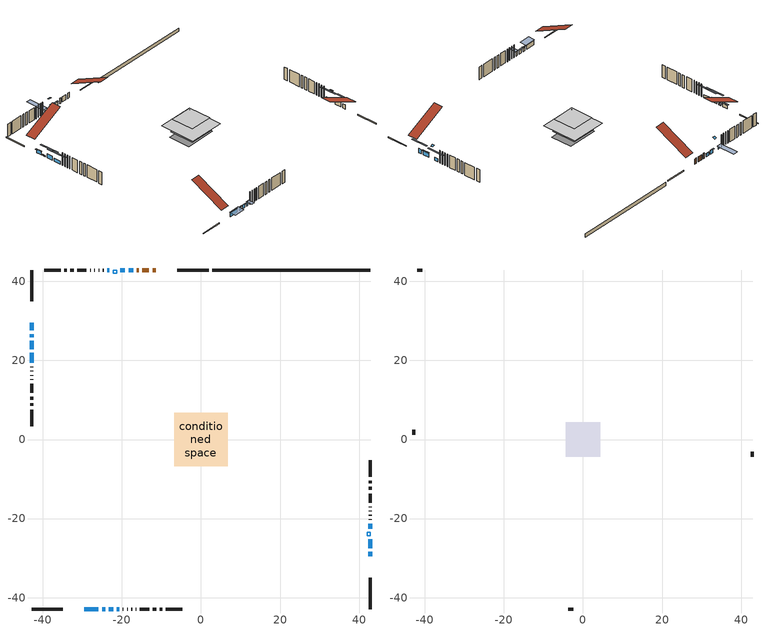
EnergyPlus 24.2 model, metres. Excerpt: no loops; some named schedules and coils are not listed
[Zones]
conditioned space
 floor outside (Floor1 construction): -4.66,-4.66 -4.66,4.66 4.66,4.66 4.66,-4.66 z0.28
 floor adiabatic (AdiabaticFloorConstruction): -6.79,-6.79 -6.79,6.79 6.79,6.79 6.79,-6.79 z2.72
 floor foundation (Slab1 construction): -5.91,-4.09 -5.91,4.09 5.91,4.09 5.91,-4.09 z-1.1
 wall outside (RimJoist1 construction): 1.93,42.88 -5.98,42.88 / -42.88,-42.88 -34.97,-42.88 / -42.88,42.88 -42.88,34.97 / 42.88,-42.88 42.88,-34.97 z0.28:0.58
 wall outside (AdiabaticWallConstruction 1): -11.4,42.88 -12.24,42.88 / -13.17,42.88 -14.83,42.88 / -15.75,42.88 -16.22,42.88 z0.28:2.31
 wall outside (AdiabaticWallConstruction): 42.88,-29.55 42.88,-28.43 / -21.26,-42.88 -20.7,-42.88 z0.28:1.91; -29.55,-42.88 -25.94,-42.88 / -42.88,24.94 -42.88,22.83 z0.28:1.88; 42.88,-27.5 42.88,-25.24 z0.28:2.06; -17.15,42.88 -18.32,42.88 z0.28:1.45; -19.24,42.88 -20.44,42.88 z0.28:1.63; -25.01,-42.88 -24.28,-42.88 / -23.35,-42.88 -22.18,-42.88 z0.28:1.62; -42.88,29.55 -42.88,27.61 z0.28:1.6; -42.88,26.69 -42.88,25.87 z0.28:0.69; 42.88,-22.52 42.88,-21.27 / -42.88,21.9 -42.88,19.38 z0.28:1.48; -23.16,42.88 -23.72,42.88 z0.28:1.2
 wall outside (Wall1 construction): -24.65,42.88 -24.81,42.88 / -19.77,-42.88 -19.61,-42.88 / -42.88,18.46 -42.88,18.29 / 42.88,-20.35 42.88,-20.19 z0.28:5.16
 wall outside (Wall2 construction): -25.74,42.88 -25.9,42.88 / -18.68,-42.88 -18.52,-42.88 / -42.88,17.37 -42.88,17.2 / 42.88,-19.26 42.88,-19.1 z0.28:5.16
 wall outside (Wall3 construction): -26.83,42.88 -26.97,42.88 / -17.59,-42.88 -17.45,-42.88 / -42.88,16.28 -42.88,16.13 / 42.88,-18.17 42.88,-18.02 z0.28:5.16
 wall outside (Wall4 construction): -27.9,42.88 -28.04,42.88 / -16.52,-42.88 -16.38,-42.88 / -42.88,15.21 -42.88,15.06 / 42.88,-17.1 42.88,-16.95 z0.28:5.16
 wall outside (Wall5 construction): -28.97,42.88 -31.3,42.88 / -15.45,-42.88 -13.12,-42.88 / -42.88,14.13 -42.88,11.8 / 42.88,-16.03 42.88,-13.69 z0.28:5.16
 wall outside (Wall6 construction): -32.23,42.88 -33.04,42.88 / -12.19,-42.88 -11.37,-42.88 / -42.88,10.87 -42.88,10.06 / 42.88,-12.76 42.88,-11.95 z0.28:5.16
 wall outside (Wall7 construction): -33.97,42.88 -34.59,42.88 / -10.45,-42.88 -9.82,-42.88 / -42.88,9.13 -42.88,8.51 / 42.88,-11.02 42.88,-10.4 z0.28:5.16
 wall outside (Wall8 construction): -35.52,42.88 -39.71,42.88 / -8.89,-42.88 -4.71,-42.88 / -42.88,7.58 -42.88,3.39 / 42.88,-9.47 42.88,-5.28 z0.28:5.16
 wall foundation (FoundationWall1 construction): 2.86,42.88,-1.1 2.86,42.88,0.28 38.88,42.88,0.28 38.88,42.88,0.2 42.88,42.88,0.2 42.88,42.88,-1.1
 window (WindowConstruction 10): 42.88,-29.55 42.88,-28.43 z0.28:1.9
 window (WindowConstruction 3): -29.55,-42.88 -25.94,-42.88 z0.28:1.88
 window (WindowConstruction 4): 42.88,-27.5 42.88,-25.24 z0.28:2.06
 window (WindowConstruction 5): -17.15,42.88 -18.32,42.88 z0.28:1.45
 window (WindowConstruction 6): -19.25,42.88 -20.44,42.88 z0.28:1.63
 window (WindowConstruction 7): -25.01,-42.88 -24.28,-42.88 z0.28:1.62
 window (WindowConstruction 8): -23.35,-42.88 -22.19,-42.88 z0.28:1.62
 window (WindowConstruction 9): -42.88,29.55 -42.88,27.61 z0.28:1.6
 window (WindowConstruction 13): -42.88,26.68 -42.88,25.87 z0.28:0.69
 window (WindowConstruction): 42.88,-22.52 42.88,-21.28 z0.28:1.47
 window (WindowConstruction 1): -42.88,24.94 -42.88,22.83 z0.28:1.88
 window (WindowConstruction 2): -42.88,21.9 -42.88,19.39 z0.28:1.47
 window (WindowConstruction 11): -23.16,42.88 -23.72,42.88 z0.28:1.19
 window (WindowConstruction 12): -21.26,-42.88 -20.7,-42.88 z0.28:1.9
 door (Door): -11.4,42.88 -12.24,42.88 z0.28:2.31
 door (Door 1): -13.17,42.88 -14.83,42.88 z0.28:2.31
 door (Door 2): -15.76,42.88 -16.22,42.88 z0.28:2.31
 ceiling adiabatic (AdiabaticFloorConstruction): 6.79,-6.79 6.79,6.79 -6.79,6.79 -6.79,-6.79 z2.72
 roof outside (AdiabaticRoofConstruction): 42.88,-23.45,5.16 42.1,-23.45,5.54 42.1,-24.31,5.54 42.88,-24.31,5.16; -22.23,42.88,5.16 -22.23,42.1,5.54 -21.37,42.1,5.54 -21.37,42.88,5.16
 skylight (SkylightConstruction): 42.88,-23.45,5.16 42.11,-23.45,5.54 42.11,-24.31,5.54 42.88,-24.31,5.16
 skylight (SkylightConstruction 1): -22.23,42.88,5.16 -22.23,42.11,5.54 -21.37,42.11,5.54 -21.37,42.88,5.16
attic - vented
 floor to conditioned space (Floor2 construction Reversed): -4.32,-4.32 -4.32,4.32 4.32,4.32 4.32,-4.32 z5.16
 floor to conditioned space (Floor3 construction Reversed): -3.73,-3.73 -3.73,3.73 3.73,3.73 3.73,-3.73 z5.16
 floor to conditioned space (Floor4 construction Reversed): -3.68,-3.68 -3.68,3.68 3.68,3.68 3.68,-3.68 z5.16
 wall outside (Wall9 construction): -40.64,42.88 -41.95,42.88 / -3.78,-42.88 -2.47,-42.88 / -42.88,2.47 -42.88,1.16 / 42.88,-4.36 42.88,-3.05 z0.28:5.16
 roof outside (Roof1 construction): -10.48,42.88,5.16 -10.48,30.11,11.54 -6.91,30.11,11.54 -6.91,42.88,5.16; -30.47,-42.88,5.16 -30.47,-30.11,11.54 -34.04,-30.11,11.54 -34.04,-42.88,5.16; -42.88,30.47,5.16 -30.11,30.47,11.54 -30.11,34.04,11.54 -42.88,34.04,5.16; 42.88,-30.47,5.16 30.11,-30.47,11.54 30.11,-34.04,11.54 42.88,-34.04,5.16
shading: 42.88,-25.79 42.88,-32.18 43.29,-32.18 43.29,-25.79 z4.54; -25.64,-42.88 -29.84,-42.88 -29.84,-45.32 -25.64,-45.32 z2.18; 42.88,-25.04 42.88,-27.7 43.29,-27.7 43.29,-25.04 z2.26; -18.52,42.88 -16.95,42.88 -16.95,43.29 -18.52,43.29 z1.65; -20.64,42.88 -19.04,42.88 -19.04,43.29 -20.64,43.29 z1.83; -24.08,-42.88 -25.21,-42.88 -25.21,-43.29 -24.08,-43.29 z1.82; -21.98,-42.88 -23.55,-42.88 -23.55,-43.29 -21.98,-43.29 z1.82; -42.88,27.41 -42.88,29.75 -43.29,29.75 -43.29,27.41 z1.8; -42.88,25.72 -42.88,26.83 -43.34,26.83 -43.34,25.72 z0.83; 42.88,-18.64 42.88,-25.16 43.29,-25.16 43.29,-18.64 z4.11; -42.88,20.19 -42.88,27.58 -43.29,27.58 -43.29,20.19 z4.52; -42.88,16.75 -42.88,24.54 -43.29,24.54 -43.29,16.75 z4.11; -24.33,42.88 -22.55,42.88 -22.55,50.2 -24.33,50.2 z1.8; -20.4,-42.88 -21.56,-42.88 -21.56,-45.32 -20.4,-45.32 z2.2
[Building]
Building 1: Terrain=Suburbs
[Site:Location]
Moncton Intl AP_NB: Latitude {deg}=46.11; Longitude {deg}=-64.68; Time Zone {hr}=-4; Elevation {m}=71; Keep Site Location Information=Yes
[Site:GroundTemperature:Shallow]
1.33672, -0.726403, -0.891626, 0.0874321, 4.0178, 7.92987, 11.3214, 13.4699, 13.6524, 11.905, 8.59993, 4.80787
[Site:WaterMainsTemperature]
Calculation Method=Schedule; Temperature Schedule=mains temperature schedule
[Material] Roughness=Rough; Thermal Absorptance=0.9
Name | Thickness {m} | Conductivity {W/m-K} | Density {kg/m3} | Specific Heat {J/kg-K} | Solar Absorptance | Visible Absorptance
asphalt or fiberglass shingles | 0.00635 | 0.162714 | 1121.4 | 1465.45 | 0.4 | 0.4
asphalt or fiberglass shingles 1 | 0.00635 | 0.162714 | 1121.4 | 1465.45 | 0.7 | 0.7
ceiling loosefill ins | 0.254 | 0.0480833 | 16.02 | 1046.75 | 0.7 | 0.7
ceiling stud and cavity | 0.1397 | 0.498967 | 65.682 | 1177.47 | 0.7 | 0.7
ceiling stud and cavity 1 | 0.1397 | 0.251065 | 65.682 | 1177.47 | 0.7 | 0.7
ceiling stud and cavity 2 | 0.1397 | 0.281335 | 65.682 | 1177.47 | 0.7 | 0.7
concrete 4.0 in. | 0.1016 | 1.803125 | 2242.8 | 837.4 | 0.7 | 0.7
concrete 8.0 in. | 0.2032 | 1.803125 | 2242.8 | 837.4 | 0.7 | 0.7
door material | 0.04445 | 0.0451087 | 512.64 | 1214.23 | 0.7 | 0.7
exterior vertical ins | 0.00234511 | 0.029427 | 32.04 | 1214.23 | 0.7 | 0.7
floor covering | 0.0127 | 0.0433444 | 54.468 | 1339.84 | 0.6 | 0.6
floor rigid ins; rim joist rigid ins; wall rigid ins | 0.051816 | 0.029427 | 32.04 | 1214.23 | 0.7 | 0.7
floor rigid ins 1; roof rigid ins; wall rigid ins 1 | 0.512978 | 0.029427 | 32.04 | 1214.23 | 0.7 | 0.7
floor stud and cavity | 0.1397 | 0.0995206 | 92.3553 | 1139.71 | 0.7 | 0.7
floor stud and cavity 1 | 0.1397 | 1.75129 | 37.0049 | 1207.88 | 0.7 | 0.7
furniture material conditioned space 1 | 0.1524 | 0.115458 | 640.8 | 1214.23 | 0.6 | 0.6
gypsum board | 0.0127 | 0.160291 | 801 | 837.4 | 0.6 | 0.6
gypsum board 1 | 0.0127 | 0.160291 | 801 | 837.4 | 0.7 | 0.7
osb sheathing 0.5 in. | 0.0127 | 0.115458 | 512.64 | 1214.23 | 0.7 | 0.7
osb sheathing 0.75 in. | 0.01905 | 0.115458 | 512.64 | 1214.23 | 0.7 | 0.7
osb sheathing 2.0 in. | 0.0508 | 0.115458 | 512.64 | 1214.23 | 0.7 | 0.7
rim joist stud and cavity | 0.0508 | 0.0294214 | 125.044 | 1163.47 | 0.6 | 0.6
roof stud and cavity | 0.18415 | 1.78687 | 37.0049 | 1207.88 | 0.6 | 0.6
wall stud and cavity | 0.1397 | 0.0742173 | 139.0536 | 1170.24 | 0.7 | 0.7
wall stud and cavity 1 | 0.1397 | 0.433563 | 139.0536 | 1170.24 | 0.7 | 0.7
wall stud and cavity 10 | 0.0889 | 0.391764 | 83.0341 | 1211.67 | 0.7 | 0.7
wall stud and cavity 2 | 0.1397 | 0.0771773 | 139.0536 | 1170.24 | 0.7 | 0.7
wall stud and cavity 3 | 0.1397 | 0.521992 | 139.0536 | 1170.24 | 0.7 | 0.7
wall stud and cavity 4 | 0.1397 | 0.212138 | 139.0536 | 1170.24 | 0.7 | 0.7
wall stud and cavity 5 | 0.1397 | 0.253483 | 139.0536 | 1170.24 | 0.7 | 0.7
wall stud and cavity 6 | 0.1397 | 0.208241 | 139.0536 | 1170.24 | 0.7 | 0.7
wall stud and cavity 7 | 0.1397 | 0.215013 | 139.0536 | 1170.24 | 0.7 | 0.7
wall stud and cavity 8 | 0.0889 | 6.1454 | 50.32683 | 1063.81 | 0.6 | 0.6
wall stud and cavity 9 | 0.0889 | 0.380278 | 52.3479 | 1209.89 | 0.7 | 0.7
wood siding | 0.0254 | 0.102417 | 544.68 | 1172.36 | 0.4 | 0.4
wood siding 1 | 0.00254 | 0.102417 | 544.68 | 1172.36 | 0.4 | 0.4
wood siding 2; wood siding 3; wood siding 4 | 0.0254 | 0.102417 | 544.68 | 1172.36 | 0.7 | 0.7
[WindowMaterial:SimpleGlazingSystem]
Name | U-Factor {W/m2-K} | Solar Heat Gain Coefficient
SkylightMaterial | 1.79203 | 0.5794
WindowMaterial | 1.98844 | 0.56
WindowMaterial 1 | 1.98049 | 0.57
WindowMaterial 10 | 1.94869 | 0.58
WindowMaterial 11 | 1.97765 | 0.56
WindowMaterial 12 | 2.28199 | 0.36
WindowMaterial 2 | 1.9873 | 0.56
WindowMaterial 3 | 1.92825 | 0.6
WindowMaterial 4 | 1.84194 | 0.66
WindowMaterial 5 | 1.99695 | 0.56
WindowMaterial 6 | 1.98105 | 0.57
WindowMaterial 7 | 2.05146 | 0.52
WindowMaterial 8 | 1.98389 | 0.56
WindowMaterial 9 | 2.00774 | 0.55
[Construction]
AdiabaticFloorConstruction: floor stud and cavity 1, floor rigid ins 1, osb sheathing 0.75 in., floor covering
AdiabaticRoofConstruction: asphalt or fiberglass shingles 1, roof rigid ins, osb sheathing 0.75 in., roof stud and cavity
AdiabaticWallConstruction: wood siding 3, wall rigid ins 1, wall stud and cavity 9, gypsum board
AdiabaticWallConstruction 1: wood siding 4, wall rigid ins 1, wall stud and cavity 9, gypsum board
Door; Door 1; Door 2: door material
Floor1 construction: floor stud and cavity, floor rigid ins, osb sheathing 0.75 in., floor covering
Floor2 construction Reversed: gypsum board, ceiling stud and cavity, ceiling loosefill ins
Floor3 construction Reversed: gypsum board, ceiling stud and cavity 1, ceiling loosefill ins
Floor4 construction Reversed: gypsum board, ceiling stud and cavity 2, ceiling loosefill ins
FoundationWall1 construction: concrete 8.0 in., gypsum board 1
furniture construction conditioned space 1: furniture material conditioned space 1
PartitionWallConstruction: gypsum board, wall stud and cavity 10, gypsum board
RimJoist1 construction: wood siding 2, rim joist rigid ins, osb sheathing 2.0 in., rim joist stud and cavity
Roof1 construction: asphalt or fiberglass shingles
SkylightConstruction; SkylightConstruction 1: SkylightMaterial
Slab1 construction: concrete 4.0 in.
Wall1 construction: wood siding, osb sheathing 0.5 in., wall stud and cavity, gypsum board
Wall2 construction: wood siding, wall rigid ins, osb sheathing 0.5 in., wall stud and cavity 1, gypsum board
Wall3 construction: wood siding, osb sheathing 0.5 in., wall stud and cavity 2, gypsum board
Wall4 construction: wood siding, wall rigid ins, osb sheathing 0.5 in., wall stud and cavity 3, gypsum board
Wall5 construction: wood siding, wall rigid ins, osb sheathing 0.5 in., wall stud and cavity 4, gypsum board
Wall6 construction: wood siding, wall rigid ins, osb sheathing 0.5 in., wall stud and cavity 5, gypsum board
Wall7 construction: wood siding, wall rigid ins, osb sheathing 0.5 in., wall stud and cavity 6, gypsum board
Wall8 construction: wood siding, wall rigid ins, osb sheathing 0.5 in., wall stud and cavity 7, gypsum board
Wall9 construction: wood siding 1, wall stud and cavity 8
WindowConstruction: WindowMaterial
WindowConstruction 1: WindowMaterial 1
WindowConstruction 10; WindowConstruction 12: WindowMaterial 10
WindowConstruction 11: WindowMaterial 11
WindowConstruction 13: WindowMaterial 12
WindowConstruction 2: WindowMaterial 2
WindowConstruction 3: WindowMaterial 3
WindowConstruction 4: WindowMaterial 4
WindowConstruction 5: WindowMaterial 5
WindowConstruction 6: WindowMaterial 6
WindowConstruction 7: WindowMaterial 7
WindowConstruction 8: WindowMaterial 8
WindowConstruction 9: WindowMaterial 9
[Zone] Multiplier=1; Part of Total Floor Area=Yes
Name | Volume {m3}
attic - vented | 189.014
conditioned space | 631.6
[Space]
Name | Zone | Volume {m3}
attic - vented 1 | attic - vented | 189.014
conditioned space 1 | conditioned space | 631.6
[ZoneInfiltration:EffectiveLeakageArea]
infil attic - vented 1: Zone or Space=attic - vented 1; Schedule=Always On Discrete; Effective Air Leakage Area {cm2}=6510.83; Stack Coefficient=0.000783171; Wind Coefficient=1.89081e-05
[ZoneMixing]
whole house fan mix: Zone or Space=attic - vented; Schedule=Always On Continuous; Design Flow Rate Calculation Method=Flow/Zone; Design Flow Rate {m3/s}=0; Source Zone or Space=conditioned space
[SurfaceProperty:ExposedFoundationPerimeter]
Slab1: Exposed Perimeter Calculation Method=TotalExposedPerimeter; Total Exposed Perimeter {m}=40.021
[InternalMass] Zone or ZoneList=conditioned space; Space or SpaceList=conditioned space 1
Name | Construction | Surface Area {m2}
furniture mass conditioned space 1 | furniture construction conditioned space 1 | 147.34
partition wall mass | PartitionWallConstruction | 368.35
[Lights]
interior lighting: Zone or ZoneList or Space or SpaceList=conditioned space 1; Schedule=interior lighting schedule; Design Level Calculation Method=LightingLevel; Lighting Level {W}=343.2; Return Air Fraction=0; Fraction Radiant=0.6; Fraction Visible=0.2; Fraction Replaceable=1
[People]
occupants: Zone or ZoneList or Space or SpaceList=conditioned space 1; Number of People Schedule=occupants schedule; Number of People Calculation Method=People; Number of People=3; Fraction Radiant=0.314171; Sensible Heat Fraction=0.56303; Activity Level Schedule=occupants activity schedule; Carbon Dioxide Generation Rate {m3/s-W}=0; Enable ASHRAE 55 Comfort Warnings=No; Mean Radiant Temperature Calculation Type=EnclosureAveraged
[ElectricEquipment] Zone or ZoneList or Space or SpaceList=conditioned space 1; Design Level Calculation Method=EquipmentLevel
Name | Schedule | Design Level {W} | Fraction Latent | Fraction Radiant | Fraction Lost
clothes dryer | clothes dryer schedule | 140.772 | 0.015 | 0.081 | 0.85
clothes washer | clothes washer schedule | 32.1985 | 0.03 | 0.162 | 0.7
cooking range | cooking range schedule | 215.147 | 0.08 | 0.432 | 0.2
dishwasher | dishwasher schedule | 66.8632 | 0.3 | 0.18 | 0.4
fridge | fridge schedule | 72.9452 | 0 | 0.6 | 0
mech vent house fan | mech vent house fan schedule | 41.2267 | 0 | 0 | 0.5
mech vent house fan cfis | mech vent house fan cfis schedule | 0 | 0 | 0 | 0
misc plug loads | misc plug loads schedule | 494.7 | 0.045 | 0.513 | 0.1
whole house fan | Always On Discrete | 0 | 0 | 0 | 1
[OtherEquipment] Zone or ZoneList or Space or SpaceList=conditioned space 1; Design Level Calculation Method=EquipmentLevel
Name | Fuel Type | Schedule | Design Level {W} | Fraction Latent | Fraction Radiant | Fraction Lost
clothes dryer 1 | Electricity | clothes dryer schedule | 0 | 0.015 | 0.081 | 0.85
cooking range 1 | Electricity | cooking range schedule | 0 | 0.08 | 0.432 | 0.2
general water use latent | None | general water use schedule | 62.594 | 1 | 0 | 0
general water use sensible | None | general water use schedule | -61.6891 | 0 | 0.6 | 0
mech vent house fan latent load | None | Always On Discrete | 0 | 1 | 0 | 0
mech vent house fan sensible load | None | Always On Discrete | 0 | 0 | 0 | 0
water heater energy adjustment1 | Electricity | Always On Discrete | 0.01 | 0 | 0 | 1
[ZoneInfiltration:DesignFlowRate] Zone or ZoneList or Space or SpaceList=conditioned space 1; Schedule=Always On Discrete; Design Flow Rate Calculation Method=Flow/Zone; Design Flow Rate {m3/s}=0
infil flow; natural vent flow; whole house fan flow
[ZoneControl:Thermostat]
conditioned space Thermostat: Zone or ZoneList=conditioned space; Control Type Schedule=conditioned space Thermostat Schedule; Control 1=conditioned space temperature setpoint; Temperature Difference Between Cutout And Setpoint {deltaC}=0
[ThermostatSetpoint:DualSetpoint]
conditioned space temperature setpoint: Heating Setpoint Temperature Schedule=heating setpoint; Cooling Setpoint Temperature Schedule=cooling setpoint
[AirLoopHVAC:UnitarySystem] Control Type=Load; Controlling Zone or Thermostat Location=conditioned space; Dehumidification Control Type=None; Availability Schedule=Always On Discrete; Fan Placement=BlowThrough; DX Heating Coil Sizing Ratio=1; Use DOAS DX Cooling Coil=No; Minimum Supply Air Temperature {C}=2; Latent Load Control=SensibleOnlyLoadControl; Cooling Supply Air Flow Rate Method=None; Heating Supply Air Flow Rate Method=SupplyAirFlowRate; Heating Supply Air Flow Rate {m3/s}=0.00141584; No Load Supply Air Flow Rate Method=SupplyAirFlowRate; No Load Supply Air Flow Rate {m3/s}=0; No Load Supply Air Flow Rate Control Set To Low Speed=Yes; Maximum Supply Air Temperature {C}=48.8889; Maximum Outdoor Dry-Bulb Temperature for Supplemental Heater Operation {C}=21; Ancillary On-Cycle Electric Power {W}=0; Ancillary Off-Cycle Electric Power {W}=0
Name | Supply Fan | Supply Air Fan Operating Mode Schedule | Heating Coil
unit heater unitary system | unit heater supply fan | unit heater auto fan schedule | unit heater htg coil
unit heater unitary system 1 | unit heater supply fan 1 | unit heater auto fan schedule 1 | unit heater htg coil 1
[Zone equipment]
conditioned space: electric baseboard, unit heater unitary system, unit heater unitary system 1
[Foundation:Kiva]
Foundation Kiva 1: Initial Indoor Air Temperature {C}=18; Wall Height Above Grade {m}=0.28002; Wall Depth Below Slab {m}=0.2032; Custom Block Material Name 1=exterior vertical ins; Custom Block Depth 1 {m}=1.38001; Custom Block X Position 1 {m}=0.2159; Custom Block Z Position 1 {m}=0
[Foundation:Kiva:Settings]
Soil Conductivity {W/m-K}=0.849921; Soil Density {kg/m3}=1842.3; Soil Specific Heat {J/kg-K}=418.7; Ground Solar Absorptivity=0.9; Ground Thermal Absorptivity=0.9; Ground Surface Roughness {m}=0.03; Far-Field Width {m}=40; Deep-Ground Boundary Condition=ZeroFlux; Deep-Ground Depth {m}=40; Minimum Cell Dimension {m}=0.2; Maximum Cell Growth Coefficient=3; Simulation Timestep=Timestep
[Exterior:Lights]
exterior lighting: Schedule=exterior lighting schedule; Design Level {W}=75.6
[EnergyManagementSystem:Sensor] Output:Variable or Output:Meter Index Key=conditioned space
Name | Output:Variable or Output:Meter
conditioned_space_clg_unmet_s | Zone Cooling Setpoint Not Met Time
conditioned_space_htg_unmet_s | Zone Heating Setpoint Not Met Time
fridge_tin_s; tin_s; tin_s_1 | Zone Mean Air Temperature
tout_s | Zone Outdoor Air Drybulb Temperature
win_s | Zone Air Humidity Ratio
[Schedule:Constant]
Name | Hourly Value
Always On Continuous; mech vent house fan schedule; mech vent house fan cfis schedule; Always On Discrete | 1
occupants activity schedule | 117.228
fridge schedule; unit heater auto fan schedule; unit heater auto fan schedule 1 | 0
[Schedule:Week:Daily]
interior lighting schedule Week Rule - Jan1-Jan27: interior lighting schedule day, interior lighting schedule day, interior lighting schedule day, interior lighting schedule day, interior lighting schedule day, interior lighting schedule day, interior lighting schedule day, interior lighting schedule default day, interior lighting schedule default day, interior lighting schedule default day, interior lighting schedule default day, interior lighting schedule default day
interior lighting schedule Week Rule - Jan28-Feb3: interior lighting schedule day, interior lighting schedule day, interior lighting schedule day, interior lighting schedule day, interior lighting schedule day 1, interior lighting schedule day 1, interior lighting schedule day 1, interior lighting schedule default day, interior lighting schedule default day, interior lighting schedule default day, interior lighting schedule default day, interior lighting schedule default day
interior lighting schedule Week Rule - Feb4-Feb24: interior lighting schedule day 1, interior lighting schedule day 1, interior lighting schedule day 1, interior lighting schedule day 1, interior lighting schedule day 1, interior lighting schedule day 1, interior lighting schedule day 1, interior lighting schedule default day, interior lighting schedule default day, interior lighting schedule default day, interior lighting schedule default day, interior lighting schedule default day
interior lighting schedule Week Rule - Feb25-Mar3: interior lighting schedule day 1, interior lighting schedule day 1, interior lighting schedule day 1, interior lighting schedule day 1, interior lighting schedule day 2, interior lighting schedule day 2, interior lighting schedule day 2, interior lighting schedule default day, interior lighting schedule default day, interior lighting schedule default day, interior lighting schedule default day, interior lighting schedule default day
interior lighting schedule Week Rule - Mar4-Mar31: interior lighting schedule day 2, interior lighting schedule day 2, interior lighting schedule day 2, interior lighting schedule day 2, interior lighting schedule day 2, interior lighting schedule day 2, interior lighting schedule day 2, interior lighting schedule default day, interior lighting schedule default day, interior lighting schedule default day, interior lighting schedule default day, interior lighting schedule default day
interior lighting schedule Week Rule - Apr1-Apr28: interior lighting schedule day 3, interior lighting schedule day 3, interior lighting schedule day 3, interior lighting schedule day 3, interior lighting schedule day 3, interior lighting schedule day 3, interior lighting schedule day 3, interior lighting schedule default day, interior lighting schedule default day, interior lighting schedule default day, interior lighting schedule default day, interior lighting schedule default day
interior lighting schedule Week Rule - Apr29-May5: interior lighting schedule day 3, interior lighting schedule day 3, interior lighting schedule day 4, interior lighting schedule day 4, interior lighting schedule day 4, interior lighting schedule day 4, interior lighting schedule day 4, interior lighting schedule default day, interior lighting schedule default day, interior lighting schedule default day, interior lighting schedule default day, interior lighting schedule default day
interior lighting schedule Week Rule - May6-May26: interior lighting schedule day 4, interior lighting schedule day 4, interior lighting schedule day 4, interior lighting schedule day 4, interior lighting schedule day 4, interior lighting schedule day 4, interior lighting schedule day 4, interior lighting schedule default day, interior lighting schedule default day, interior lighting schedule default day, interior lighting schedule default day, interior lighting schedule default day
interior lighting schedule Week Rule - May27-Jun2: interior lighting schedule day 4, interior lighting schedule day 4, interior lighting schedule day 4, interior lighting schedule day 4, interior lighting schedule day 4, interior lighting schedule day 5, interior lighting schedule day 5, interior lighting schedule default day, interior lighting schedule default day, interior lighting schedule default day, interior lighting schedule default day, interior lighting schedule default day
interior lighting schedule Week Rule - Jun3-Jun30: interior lighting schedule day 5, interior lighting schedule day 5, interior lighting schedule day 5, interior lighting schedule day 5, interior lighting schedule day 5, interior lighting schedule day 5, interior lighting schedule day 5, interior lighting schedule default day, interior lighting schedule default day, interior lighting schedule default day, interior lighting schedule default day, interior lighting schedule default day
interior lighting schedule Week Rule - Jul1-Jul28: interior lighting schedule day 6, interior lighting schedule day 6, interior lighting schedule day 6, interior lighting schedule day 6, interior lighting schedule day 6, interior lighting schedule day 6, interior lighting schedule day 6, interior lighting schedule default day, interior lighting schedule default day, interior lighting schedule default day, interior lighting schedule default day, interior lighting schedule default day
interior lighting schedule Week Rule - Jul29-Aug4: interior lighting schedule day 6, interior lighting schedule day 6, interior lighting schedule day 6, interior lighting schedule day 7, interior lighting schedule day 7, interior lighting schedule day 7, interior lighting schedule day 7, interior lighting schedule default day, interior lighting schedule default day, interior lighting schedule default day, interior lighting schedule default day, interior lighting schedule default day
interior lighting schedule Week Rule - Aug5-Aug25: interior lighting schedule day 7, interior lighting schedule day 7, interior lighting schedule day 7, interior lighting schedule day 7, interior lighting schedule day 7, interior lighting schedule day 7, interior lighting schedule day 7, interior lighting schedule default day, interior lighting schedule default day, interior lighting schedule default day, interior lighting schedule default day, interior lighting schedule default day
interior lighting schedule Week Rule - Aug26-Sep1: interior lighting schedule day 7, interior lighting schedule day 7, interior lighting schedule day 7, interior lighting schedule day 7, interior lighting schedule day 7, interior lighting schedule day 7, interior lighting schedule day 8, interior lighting schedule default day, interior lighting schedule default day, interior lighting schedule default day, interior lighting schedule default day, interior lighting schedule default day
interior lighting schedule Week Rule - Sep2-Sep29: interior lighting schedule day 8, interior lighting schedule day 8, interior lighting schedule day 8, interior lighting schedule day 8, interior lighting schedule day 8, interior lighting schedule day 8, interior lighting schedule day 8, interior lighting schedule default day, interior lighting schedule default day, interior lighting schedule default day, interior lighting schedule default day, interior lighting schedule default day
interior lighting schedule Week Rule - Sep30-Oct6: interior lighting schedule day 8, interior lighting schedule day 9, interior lighting schedule day 9, interior lighting schedule day 9, interior lighting schedule day 9, interior lighting schedule day 9, interior lighting schedule day 9, interior lighting schedule default day, interior lighting schedule default day, interior lighting schedule default day, interior lighting schedule default day, interior lighting schedule default day
interior lighting schedule Week Rule - Oct7-Oct27: interior lighting schedule day 9, interior lighting schedule day 9, interior lighting schedule day 9, interior lighting schedule day 9, interior lighting schedule day 9, interior lighting schedule day 9, interior lighting schedule day 9, interior lighting schedule default day, interior lighting schedule default day, interior lighting schedule default day, interior lighting schedule default day, interior lighting schedule default day
interior lighting schedule Week Rule - Oct28-Nov3: interior lighting schedule day 9, interior lighting schedule day 9, interior lighting schedule day 9, interior lighting schedule day 9, interior lighting schedule day 10, interior lighting schedule day 10, interior lighting schedule day 10, interior lighting schedule default day, interior lighting schedule default day, interior lighting schedule default day, interior lighting schedule default day, interior lighting schedule default day
interior lighting schedule Week Rule - Nov4-Nov24: interior lighting schedule day 10, interior lighting schedule day 10, interior lighting schedule day 10, interior lighting schedule day 10, interior lighting schedule day 10, interior lighting schedule day 10, interior lighting schedule day 10, interior lighting schedule default day, interior lighting schedule default day, interior lighting schedule default day, interior lighting schedule default day, interior lighting schedule default day
interior lighting schedule Week Rule - Nov25-Dec1: interior lighting schedule day 10, interior lighting schedule day 10, interior lighting schedule day 10, interior lighting schedule day 10, interior lighting schedule day 10, interior lighting schedule day 10, interior lighting schedule day 11, interior lighting schedule default day, interior lighting schedule default day, interior lighting schedule default day, interior lighting schedule default day, interior lighting schedule default day
interior lighting schedule Week Rule - Dec2-Dec31: interior lighting schedule day 11, interior lighting schedule day 11, interior lighting schedule day 11, interior lighting schedule day 11, interior lighting schedule day 11, interior lighting schedule day 11, interior lighting schedule day 11, interior lighting schedule default day, interior lighting schedule default day, interior lighting schedule default day, interior lighting schedule default day, interior lighting schedule default day
occupants schedule Week Rule - Jan1-Dec31: occupants schedule day, occupants schedule day, occupants schedule day, occupants schedule day, occupants schedule day, occupants schedule day, occupants schedule day, occupants schedule default day, occupants schedule default day, occupants schedule default day, occupants schedule default day, occupants schedule default day
clothes dryer schedule Week Rule - Jan1-Dec31: clothes dryer schedule day, clothes dryer schedule day, clothes dryer schedule day, clothes dryer schedule day, clothes dryer schedule day, clothes dryer schedule day, clothes dryer schedule day, clothes dryer schedule default day, clothes dryer schedule default day, clothes dryer schedule default day, clothes dryer schedule default day, clothes dryer schedule default day
clothes washer schedule Week Rule - Jan1-Dec31: clothes washer schedule day, clothes washer schedule day, clothes washer schedule day, clothes washer schedule day, clothes washer schedule day, clothes washer schedule day, clothes washer schedule day, clothes washer schedule default day, clothes washer schedule default day, clothes washer schedule default day, clothes washer schedule default day, clothes washer schedule default day
cooking range schedule Week Rule - Jan1-Dec31: cooking range schedule day, cooking range schedule day, cooking range schedule day, cooking range schedule day, cooking range schedule day, cooking range schedule day, cooking range schedule day, cooking range schedule default day, cooking range schedule default day, cooking range schedule default day, cooking range schedule default day, cooking range schedule default day
dishwasher schedule Week Rule - Jan1-Dec31: dishwasher schedule day, dishwasher schedule day, dishwasher schedule day, dishwasher schedule day, dishwasher schedule day, dishwasher schedule day, dishwasher schedule day, dishwasher schedule default day, dishwasher schedule default day, dishwasher schedule default day, dishwasher schedule default day, dishwasher schedule default day
misc plug loads schedule Week Rule - Jan1-Dec31: misc plug loads schedule day, misc plug loads schedule day, misc plug loads schedule day, misc plug loads schedule day, misc plug loads schedule day, misc plug loads schedule day, misc plug loads schedule day, misc plug loads schedule default day, misc plug loads schedule default day, misc plug loads schedule default day, misc plug loads schedule default day, misc plug loads schedule default day
general water use schedule Week Rule - Jan1-Dec31: general water use schedule day, general water use schedule day, general water use schedule day, general water use schedule day, general water use schedule day, general water use schedule day, general water use schedule day, general water use schedule default day, general water use schedule default day, general water use schedule default day, general water use schedule default day, general water use schedule default day
exterior lighting schedule Week Rule - Jan1-Jan27: exterior lighting schedule day, exterior lighting schedule day, exterior lighting schedule day, exterior lighting schedule day, exterior lighting schedule day, exterior lighting schedule day, exterior lighting schedule day, exterior lighting schedule default day, exterior lighting schedule default day, exterior lighting schedule default day, exterior lighting schedule default day, exterior lighting schedule default day
[Schedule:Year]
interior lighting schedule: interior lighting schedule Week Rule - Jan1-Jan27, 1, 1, 1, 27, interior lighting schedule Week Rule - Jan28-Feb3, 1, 28, 2, 3, interior lighting schedule Week Rule - Feb4-Feb24, 2, 4, 2, 24, interior lighting schedule Week Rule - Feb25-Mar3, 2, 25, 3, 3, interior lighting schedule Week Rule - Mar4-Mar31, 3, 4, 3, 31, interior lighting schedule Week Rule - Apr1-Apr28, 4, 1, 4, 28, interior lighting schedule Week Rule - Apr29-May5, 4, 29, 5, 5, interior lighting schedule Week Rule - May6-May26, 5, 6, 5, 26, interior lighting schedule Week Rule - May27-Jun2, 5, 27, 6, 2, interior lighting schedule Week Rule - Jun3-Jun30, 6, 3, 6, 30, interior lighting schedule Week Rule - Jul1-Jul28, 7, 1, 7, 28, interior lighting schedule Week Rule - Jul29-Aug4, 7, 29, 8, 4, interior lighting schedule Week Rule - Aug5-Aug25, 8, 5, 8, 25, interior lighting schedule Week Rule - Aug26-Sep1, 8, 26, 9, 1, interior lighting schedule Week Rule - Sep2-Sep29, 9, 2, 9, 29, interior lighting schedule Week Rule - Sep30-Oct6, 9, 30, 10, 6, interior lighting schedule Week Rule - Oct7-Oct27, 10, 7, 10, 27, interior lighting schedule Week Rule - Oct28-Nov3, 10, 28, 11, 3, interior lighting schedule Week Rule - Nov4-Nov24, 11, 4, 11, 24, interior lighting schedule Week Rule - Nov25-Dec1, 11, 25, 12, 1, interior lighting schedule Week Rule - Dec2-Dec31, 12, 2, 12, 31
occupants schedule: occupants schedule Week Rule - Jan1-Dec31, 1, 1, 12, 31
clothes dryer schedule: clothes dryer schedule Week Rule - Jan1-Dec31, 1, 1, 12, 31
clothes washer schedule: clothes washer schedule Week Rule - Jan1-Dec31, 1, 1, 12, 31
cooking range schedule: cooking range schedule Week Rule - Jan1-Dec31, 1, 1, 12, 31
dishwasher schedule: dishwasher schedule Week Rule - Jan1-Dec31, 1, 1, 12, 31
misc plug loads schedule: misc plug loads schedule Week Rule - Jan1-Dec31, 1, 1, 12, 31
general water use schedule: general water use schedule Week Rule - Jan1-Dec31, 1, 1, 12, 31
exterior lighting schedule: exterior lighting schedule Week Rule - Jan1-Jan27, 1, 1, 1, 27, exterior lighting schedule Week Rule - Jan28-Feb3, 1, 28, 2, 3, exterior lighting schedule Week Rule - Feb4-Feb24, 2, 4, 2, 24, exterior lighting schedule Week Rule - Feb25-Mar3, 2, 25, 3, 3, exterior lighting schedule Week Rule - Mar4-Mar31, 3, 4, 3, 31, exterior lighting schedule Week Rule - Apr1-Apr28, 4, 1, 4, 28, exterior lighting schedule Week Rule - Apr29-May5, 4, 29, 5, 5, exterior lighting schedule Week Rule - May6-May26, 5, 6, 5, 26, exterior lighting schedule Week Rule - May27-Jun2, 5, 27, 6, 2, exterior lighting schedule Week Rule - Jun3-Jun30, 6, 3, 6, 30, exterior lighting schedule Week Rule - Jul1-Jul28, 7, 1, 7, 28, exterior lighting schedule Week Rule - Jul29-Aug4, 7, 29, 8, 4, exterior lighting schedule Week Rule - Aug5-Aug25, 8, 5, 8, 25, exterior lighting schedule Week Rule - Aug26-Sep1, 8, 26, 9, 1, exterior lighting schedule Week Rule - Sep2-Sep29, 9, 2, 9, 29, exterior lighting schedule Week Rule - Sep30-Oct6, 9, 30, 10, 6, exterior lighting schedule Week Rule - Oct7-Oct27, 10, 7, 10, 27, exterior lighting schedule Week Rule - Oct28-Nov3, 10, 28, 11, 3, exterior lighting schedule Week Rule - Nov4-Nov24, 11, 4, 11, 24, exterior lighting schedule Week Rule - Nov25-Dec1, 11, 25, 12, 1, exterior lighting schedule Week Rule - Dec2-Dec31, 12, 2, 12, 31
[Schedule:Compact]
conditioned space Thermostat Schedule: Through: 12/31, For: AllDays, Until: 24:00, 4
mains temperature schedule: Through: 01/01, For: AllDays, Until: 24:00, 6.09, Through: 01/02, For: AllDays, Until: 24:00, 6.02167, Through: 01/03, For: AllDays, Until: 24:00, 5.95444, Through: 01/04, For: AllDays, Until: 24:00, 5.88833, Through: 01/05, For: AllDays, Until: 24:00, 5.82333, Through: 01/06, For: AllDays, Until: 24:00, 5.75944, Through: 01/07, For: AllDays, Until: 24:00, 5.69667, Through: 01/08, For: AllDays, Until: 24:00, 5.635, Through: 01/09, For: AllDays, Until: 24:00, 5.57444, Through: 01/10, For: AllDays, Until: 24:00, 5.515, Through: 01/11, For: AllDays, Until: 24:00, 5.45722, Through: 01/12, For: AllDays, Until: 24:00, 5.4, Through: 01/13, For: AllDays, Until: 24:00, 5.34444, Through: 01/14, For: AllDays, Until: 24:00, 5.29, Through: 01/15, For: AllDays, Until: 24:00, 5.23667, Through: 01/16, For: AllDays, Until: 24:00, 5.18444, Through: 01/17, For: AllDays, Until: 24:00, 5.13389, Through: 01/18, For: AllDays, Until: 24:00, 5.085, Through: 01/19, For: AllDays, Until: 24:00, 5.03667, Through: 01/20, For: AllDays, Until: 24:00, 4.99, Through: 01/21, For: AllDays, Until: 24:00, 4.94444, Through: 01/22, For: AllDays, Until: 24:00, 4.90056, Through: 01/23, For: AllDays, Until: 24:00, 4.85833, Through: 01/24, For: AllDays, Until: 24:00, 4.81722, Through: 01/25, For: AllDays, Until: 24:00, 4.77722, Through: 01/26, For: AllDays, Until: 24:00, 4.73889, Through: 01/27, For: AllDays, Until: 24:00, 4.70167, Through: 01/28, For: AllDays, Until: 24:00, 4.66611, Through: 01/29, For: AllDays, Until: 24:00, 4.63222, Through: 01/30, For: AllDays, Until: 24:00, 4.59944, Through: 01/31, For: AllDays, Until: 24:00, 4.56833, Through: 02/01, For: AllDays, Until: 24:00, 4.53889, Through: 02/02, For: AllDays, Until: 24:00, 4.51056, Through: 02/03, For: AllDays, Until: 24:00, 4.48389, Through: 02/04, For: AllDays, Until: 24:00, 4.45889, Through: 02/05, For: AllDays, Until: 24:00, 4.435, Through: 02/06, For: AllDays, Until: 24:00, 4.41278, Through: 02/07, For: AllDays, Until: 24:00, 4.39222, Through: 02/08, For: AllDays, Until: 24:00, 4.37333, Through: 02/09, For: AllDays, Until: 24:00, 4.35556, Through: 02/10, For: AllDays, Until: 24:00, 4.33944, Through: 02/11, For: AllDays, Until: 24:00, 4.325, Through: 02/12, For: AllDays, Until: 24:00, 4.31222, Through: 02/13, For: AllDays, Until: 24:00, 4.30056, Through: 02/14, For: AllDays, Until: 24:00, 4.29056, Through: 02/15, For: AllDays, Until: 24:00, 4.28222, Through: 02/16, For: AllDays, Until: 24:00, 4.27556, Through: 02/17, For: AllDays, Until: 24:00, 4.27056, Through: 02/18, For: AllDays, Until: 24:00, 4.26667, Through: 02/19, For: AllDays, Until: 24:00, 4.265, Through: 02/20, For: AllDays, Until: 24:00, 4.26444, Through: 02/21, For: AllDays, Until: 24:00, 4.26556, Through: 02/22, For: AllDays, Until: 24:00, 4.26833, Through: 02/23, For: AllDays, Until: 24:00, 4.27222, Through: 02/24, For: AllDays, Until: 24:00, 4.27833, Through: 02/25, For: AllDays, Until: 24:00, 4.28556, Through: 02/26, For: AllDays, Until: 24:00, 4.29444, Through: 02/27, For: AllDays, Until: 24:00, 4.305, Through: 02/28, For: AllDays, Until: 24:00, 4.31667, Through: 03/01, For: AllDays, Until: 24:00, 4.33056, Through: 03/02, For: AllDays, Until: 24:00, 4.34556, Through: 03/03, For: AllDays, Until: 24:00, 4.36222, Through: 03/04, For: AllDays, Until: 24:00, 4.38, Through: 03/05, For: AllDays, Until: 24:00, 4.4, Through: 03/06, For: AllDays, Until: 24:00, 4.42111, Through: 03/07, For: AllDays, Until: 24:00, 4.44389, Through: 03/08, For: AllDays, Until: 24:00, 4.46833, Through: 03/09, For: AllDays, Until: 24:00, 4.49389, Through: 03/10, For: AllDays, Until: 24:00, 4.52111, Through: 03/11, For: AllDays, Until: 24:00, 4.55, Through: 03/12, For: AllDays, Until: 24:00, 4.58, Through: 03/13, For: AllDays, Until: 24:00, 4.61167, Through: 03/14, For: AllDays, Until: 24:00, 4.645, Through: 03/15, For: AllDays, Until: 24:00, 4.67944, Through: 03/16, For: AllDays, Until: 24:00, 4.71556, Through: 03/17, For: AllDays, Until: 24:00, 4.75333, Through: 03/18, For: AllDays, Until: 24:00, 4.79222, Through: 03/19, For: AllDays, Until: 24:00, 4.83222, Through: 03/20, For: AllDays, Until: 24:00, 4.87444, Through: 03/21, For: AllDays, Until: 24:00, 4.91722, Through: 03/22, For: AllDays, Until: 24:00, 4.96167, Through: 03/23, For: AllDays, Until: 24:00, 5.00778, Through: 03/24, For: AllDays, Until: 24:00, 5.055, Through: 03/25, For: AllDays, Until: 24:00, 5.10333, Through: 03/26, For: AllDays, Until: 24:00, 5.15333, Through: 03/27, For: AllDays, Until: 24:00, 5.20444, Through: 03/28, For: AllDays, Until: 24:00, 5.25667, Through: 03/29, For: AllDays, Until: 24:00, 5.31056, Through: 03/30, For: AllDays, Until: 24:00, 5.36556, Through: 03/31, For: AllDays, Until: 24:00, 5.42167, Through: 04/01, For: AllDays, Until: 24:00, 5.47889, Through: 04/02, For: AllDays, Until: 24:00, 5.53778, Through: 04/03, For: AllDays, Until: 24:00, 5.59722, Through: 04/04, For: AllDays, Until: 24:00, 5.65833, Through: 04/05, For: AllDays, Until: 24:00, 5.72056, Through: 04/06, For: AllDays, Until: 24:00, 5.78389, Through: 04/07, For: AllDays, Until: 24:00, 5.84833, Through: 04/08, For: AllDays, Until: 24:00, 5.91333, Through: 04/09, For: AllDays, Until: 24:00, 5.98, Through: 04/10, For: AllDays, Until: 24:00, 6.04778, Through: 04/11, For: AllDays, Until: 24:00, 6.11667, Through: 04/12, For: AllDays, Until: 24:00, 6.18611, Through: 04/13, For: AllDays, Until: 24:00, 6.25667, Through: 04/14, For: AllDays, Until: 24:00, 6.32833, Through: 04/15, For: AllDays, Until: 24:00, 6.40111, Through: 04/16, For: AllDays, Until: 24:00, 6.47444, Through: 04/17, For: AllDays, Until: 24:00, 6.54889, Through: 04/18, For: AllDays, Until: 24:00, 6.62444, Through: 04/19, For: AllDays, Until: 24:00, 6.70056, Through: 04/20, For: AllDays, Until: 24:00, 6.77722, Through: 04/21, For: AllDays, Until: 24:00, 6.85556, Through: 04/22, For: AllDays, Until: 24:00, 6.93389, Through: 04/23, For: AllDays, Until: 24:00, 7.01333, Through: 04/24, For: AllDays, Until: 24:00, 7.09333, Through: 04/25, For: AllDays, Until: 24:00, 7.17444, Through: 04/26, For: AllDays, Until: 24:00, 7.25611, Through: 04/27, For: AllDays, Until: 24:00, 7.33833, Through: 04/28, For: AllDays, Until: 24:00, 7.42111, Through: 04/29, For: AllDays, Until: 24:00, 7.505, Through: 04/30, For: AllDays, Until: 24:00, 7.58889, Through: 05/01, For: AllDays, Until: 24:00, 7.67389, Through: 05/02, For: AllDays, Until: 24:00, 7.75889, Through: 05/03, For: AllDays, Until: 24:00, 7.845, Through: 05/04, For: AllDays, Until: 24:00, 7.93111, Through: 05/05, For: AllDays, Until: 24:00, 8.01833, Through: 05/06, For: AllDays, Until: 24:00, 8.10556, Through: 05/07, For: AllDays, Until: 24:00, 8.19333, Through: 05/08, For: AllDays, Until: 24:00, 8.28111, Through: 05/09, For: AllDays, Until: 24:00, 8.36944, Through: 05/10, For: AllDays, Until: 24:00, 8.45833, Through: 05/11, For: AllDays, Until: 24:00, 8.54778, Through: 05/12, For: AllDays, Until: 24:00, 8.63722, Through: 05/13, For: AllDays, Until: 24:00, 8.72667, Through: 05/14, For: AllDays, Until: 24:00, 8.81667, Through: 05/15, For: AllDays, Until: 24:00, 8.90722, Through: 05/16, For: AllDays, Until: 24:00, 8.99722, Through: 05/17, For: AllDays, Until: 24:00, 9.08778, Through: 05/18, For: AllDays, Until: 24:00, 9.17889, Through: 05/19, For: AllDays, Until: 24:00, 9.26944, Through: 05/20, For: AllDays, Until: 24:00, 9.36056, Through: 05/21, For: AllDays, Until: 24:00, 9.45111, Through: 05/22, For: AllDays, Until: 24:00, 9.54222, Through: 05/23, For: AllDays, Until: 24:00, 9.63333, Through: 05/24, For: AllDays, Until: 24:00, 9.72389, Through: 05/25, For: AllDays, Until: 24:00, 9.815, Through: 05/26, For: AllDays, Until: 24:00, 9.90556, Through: 05/27, For: AllDays, Until: 24:00, 9.99667, Through: 05/28, For: AllDays, Until: 24:00, 10.0872, Through: 05/29, For: AllDays, Until: 24:00, 10.1772, Through: 05/30, For: AllDays, Until: 24:00, 10.2678, Through: 05/31, For: AllDays, Until: 24:00, 10.3578, Through: 06/01, For: AllDays, Until: 24:00, 10.4472, Through: 06/02, For: AllDays, Until: 24:00, 10.5367, Through: 06/03, For: AllDays, Until: 24:00, 10.6261, Through: 06/04, For: AllDays, Until: 24:00, 10.715, Through: 06/05, For: AllDays, Until: 24:00, 10.8033, Through: 06/06, For: AllDays, Until: 24:00, 10.8917, Through: 06/07, For: AllDays, Until: 24:00, 10.9794, Through: 06/08, For: AllDays, Until: 24:00, 11.0667, Through: 06/09, For: AllDays, Until: 24:00, 11.1539, Through: 06/10, For: AllDays, Until: 24:00, 11.24, Through: 06/11, For: AllDays, Until: 24:00, 11.3261, Through: 06/12, For: AllDays, Until: 24:00, 11.4117, Through: 06/13, For: AllDays, Until: 24:00, 11.4967, Through: 06/14, For: AllDays, Until: 24:00, 11.5806, Through: 06/15, For: AllDays, Until: 24:00, 11.6644, Through: 06/16, For: AllDays, Until: 24:00, 11.7472, Through: 06/17, For: AllDays, Until: 24:00, 11.83, Through: 06/18, For: AllDays, Until: 24:00, 11.9117, Through: 06/19, For: AllDays, Until: 24:00, 11.9928, Through: 06/20, For: AllDays, Until: 24:00, 12.0728, Through: 06/21, For: AllDays, Until: 24:00, 12.1522, Through: 06/22, For: AllDays, Until: 24:00, 12.2311, Through: 06/23, For: AllDays, Until: 24:00, 12.3094, Through: 06/24, For: AllDays, Until: 24:00, 12.3867, Through: 06/25, For: AllDays, Until: 24:00, 12.4628, Through: 06/26, For: AllDays, Until: 24:00, 12.5383, Through: 06/27, For: AllDays, Until: 24:00, 12.6128, Through: 06/28, For: AllDays, Until: 24:00, 12.6867, Through: 06/29, For: AllDays, Until: 24:00, 12.7594, Through: 06/30, For: AllDays, Until: 24:00, 12.8311, Through: 07/01, For: AllDays, Until: 24:00, 12.9017, Through: 07/02, For: AllDays, Until: 24:00, 12.9717, Through: 07/03, For: AllDays, Until: 24:00, 13.0406, Through: 07/04, For: AllDays, Until: 24:00, 13.1083, Through: 07/05, For: AllDays, Until: 24:00, 13.175, Through: 07/06, For: AllDays, Until: 24:00, 13.2406, Through: 07/07, For: AllDays, Until: 24:00, 13.3056, Through: 07/08, For: AllDays, Until: 24:00, 13.3689, Through: 07/09, For: AllDays, Until: 24:00, 13.4311, Through: 07/10, For: AllDays, Until: 24:00, 13.4922, Through: 07/11, For: AllDays, Until: 24:00, 13.5522, Through: 07/12, For: AllDays, Until: 24:00, 13.6111, Through: 07/13, For: AllDays, Until: 24:00, 13.6689, Through: 07/14, For: AllDays, Until: 24:00, 13.725, Through: 07/15, For: AllDays, Until: 24:00, 13.7806, Through: 07/16, For: AllDays, Until: 24:00, 13.8344, Through: 07/17, For: AllDays, Until: 24:00, 13.8867, Through: 07/18, For: AllDays, Until: 24:00, 13.9383, Through: 07/19, For: AllDays, Until: 24:00, 13.9883, Through: 07/20, For: AllDays, Until: 24:00, 14.0372, Through: 07/21, For: AllDays, Until: 24:00, 14.0844, Through: 07/22, For: AllDays, Until: 24:00, 14.1306, Through: 07/23, For: AllDays, Until: 24:00, 14.175, Through: 07/24, For: AllDays, Until: 24:00, 14.2183, Through: 07/25, For: AllDays, Until: 24:00, 14.2606, Through: 07/26, For: AllDays, Until: 24:00, 14.3011, Through: 07/27, For: AllDays, Until: 24:00, 14.3406, Through: 07/28, For: AllDays, Until: 24:00, 14.3778, Through: 07/29, For: AllDays, Until: 24:00, 14.4144, Through: 07/30, For: AllDays, Until: 24:00, 14.4494, Through: 07/31, For: AllDays, Until: 24:00, 14.4828, Through: 08/01, For: AllDays, Until: 24:00, 14.5144, Through: 08/02, For: AllDays, Until: 24:00, 14.545, Through: 08/03, For: AllDays, Until: 24:00, 14.5739, Through: 08/04, For: AllDays, Until: 24:00, 14.6017, Through: 08/05, For: AllDays, Until: 24:00, 14.6278, Through: 08/06, For: AllDays, Until: 24:00, 14.6522, Through: 08/07, For: AllDays, Until: 24:00, 14.675, Through: 08/08, For: AllDays, Until: 24:00, 14.6967, Through: 08/09, For: AllDays, Until: 24:00, 14.7167, Through: 08/10, For: AllDays, Until: 24:00, 14.735, Through: 08/11, For: AllDays, Until: 24:00, 14.7522, Through: 08/12, For: AllDays, Until: 24:00, 14.7672, Through: 08/13, For: AllDays, Until: 24:00, 14.7811, Through: 08/14, For: AllDays, Until: 24:00, 14.7933, Through: 08/15, For: AllDays, Until: 24:00, 14.8044, Through: 08/16, For: AllDays, Until: 24:00, 14.8133, Through: 08/17, For: AllDays, Until: 24:00, 14.8211, Through: 08/18, For: AllDays, Until: 24:00, 14.8272, Through: 08/19, For: AllDays, Until: 24:00, 14.8317, Through: 08/20, For: AllDays, Until: 24:00, 14.8344, Through: 08/21, For: AllDays, Until: 24:00, 14.8361, Through: 08/22, For: AllDays, Until: 24:00, 14.8356, Through: 08/23, For: AllDays, Until: 24:00, 14.8339, Through: 08/24, For: AllDays, Until: 24:00, 14.8306, Through: 08/25, For: AllDays, Until: 24:00, 14.8256, Through: 08/26, For: AllDays, Until: 24:00, 14.8189, Through: 08/27, For: AllDays, Until: 24:00, 14.8111, Through: 08/28, For: AllDays, Until: 24:00, 14.8017, Through: 08/29, For: AllDays, Until: 24:00, 14.7906, Through: 08/30, For: AllDays, Until: 24:00, 14.7778, Through: 08/31, For: AllDays, Until: 24:00, 14.7633, Through: 09/01, For: AllDays, Until: 24:00, 14.7478, Through: 09/02, For: AllDays, Until: 24:00, 14.7306, Through: 09/03, For: AllDays, Until: 24:00, 14.7117, Through: 09/04, For: AllDays, Until: 24:00, 14.6911, Through: 09/05, For: AllDays, Until: 24:00, 14.6694, Through: 09/06, For: AllDays, Until: 24:00, 14.6456, Through: 09/07, For: AllDays, Until: 24:00, 14.6211, Through: 09/08, For: AllDays, Until: 24:00, 14.5944, Through: 09/09, For: AllDays, Until: 24:00, 14.5667, Through: 09/10, For: AllDays, Until: 24:00, 14.5372, Through: 09/11, For: AllDays, Until: 24:00, 14.5061, Through: 09/12, For: AllDays, Until: 24:00, 14.4739, Through: 09/13, For: AllDays, Until: 24:00, 14.44, Through: 09/14, For: AllDays, Until: 24:00, 14.405, Through: 09/15, For: AllDays, Until: 24:00, 14.3678, Through: 09/16, For: AllDays, Until: 24:00, 14.33, Through: 09/17, For: AllDays, Until: 24:00, 14.2906, Through: 09/18, For: AllDays, Until: 24:00, 14.2494, Through: 09/19, For: AllDays, Until: 24:00, 14.2072, Through: 09/20, For: AllDays, Until: 24:00, 14.1633, Through: 09/21, For: AllDays, Until: 24:00, 14.1183, Through: 09/22, For: AllDays, Until: 24:00, 14.0717, Through: 09/23, For: AllDays, Until: 24:00, 14.0239, Through: 09/24, For: AllDays, Until: 24:00, 13.975, Through: 09/25, For: AllDays, Until: 24:00, 13.9244, Through: 09/26, For: AllDays, Until: 24:00, 13.8728, Through: 09/27, For: AllDays, Until: 24:00, 13.82, Through: 09/28, For: AllDays, Until: 24:00, 13.7656, Through: 09/29, For: AllDays, Until: 24:00, 13.71, Through: 09/30, For: AllDays, Until: 24:00, 13.6533, Through: 10/01, For: AllDays, Until: 24:00, 13.5956, Through: 10/02, For: AllDays, Until: 24:00, 13.5361, Through: 10/03, For: AllDays, Until: 24:00, 13.4761, Through: 10/04, For: AllDays, Until: 24:00, 13.4144, Through: 10/05, For: AllDays, Until: 24:00, 13.3517, Through: 10/06, For: AllDays, Until: 24:00, 13.2883, Through: 10/07, For: AllDays, Until: 24:00, 13.2233, Through: 10/08, For: AllDays, Until: 24:00, 13.1572, Through: 10/09, For: AllDays, Until: 24:00, 13.09, Through: 10/10, For: AllDays, Until: 24:00, 13.0222, Through: 10/11, For: AllDays, Until: 24:00, 12.9528, Through: 10/12, For: AllDays, Until: 24:00, 12.8828, Through: 10/13, For: AllDays, Until: 24:00, 12.8117, Through: 10/14, For: AllDays, Until: 24:00, 12.74, Through: 10/15, For: AllDays, Until: 24:00, 12.6667, Through: 10/16, For: AllDays, Until: 24:00, 12.5928, Through: 10/17, For: AllDays, Until: 24:00, 12.5178, Through: 10/18, For: AllDays, Until: 24:00, 12.4422, Through: 10/19, For: AllDays, Until: 24:00, 12.3656, Through: 10/20, For: AllDays, Until: 24:00, 12.2883, Through: 10/21, For: AllDays, Until: 24:00, 12.21, Through: 10/22, For: AllDays, Until: 24:00, 12.1311, Through: 10/23, For: AllDays, Until: 24:00, 12.0517, Through: 10/24, For: AllDays, Until: 24:00, 11.9711, Through: 10/25, For: AllDays, Until: 24:00, 11.8894, Through: 10/26, For: AllDays, Until: 24:00, 11.8078, Through: 10/27, For: AllDays, Until: 24:00, 11.725, Through: 10/28, For: AllDays, Until: 24:00, 11.6422, Through: 10/29, For: AllDays, Until: 24:00, 11.5583, Through: 10/30, For: AllDays, Until: 24:00, 11.4739, Through: 10/31, For: AllDays, Until: 24:00, 11.3889, Through: 11/01, For: AllDays, Until: 24:00, 11.3033, Through: 11/02, For: AllDays, Until: 24:00, 11.2172, Through: 11/03, For: AllDays, Until: 24:00, 11.1306, Through: 11/04, For: AllDays, Until: 24:00, 11.0433, Through: 11/05, For: AllDays, Until: 24:00, 10.9561, Through: 11/06, For: AllDays, Until: 24:00, 10.8683, Through: 11/07, For: AllDays, Until: 24:00, 10.78, Through: 11/08, For: AllDays, Until: 24:00, 10.6911, Through: 11/09, For: AllDays, Until: 24:00, 10.6022, Through: 11/10, For: AllDays, Until: 24:00, 10.5128, Through: 11/11, For: AllDays, Until: 24:00, 10.4233, Through: 11/12, For: AllDays, Until: 24:00, 10.3333, Through: 11/13, For: AllDays, Until: 24:00, 10.2433, Through: 11/14, For: AllDays, Until: 24:00, 10.1533, Through: 11/15, For: AllDays, Until: 24:00, 10.0628, Through: 11/16, For: AllDays, Until: 24:00, 9.97222, Through: 11/17, For: AllDays, Until: 24:00, 9.88111, Through: 11/18, For: AllDays, Until: 24:00, 9.79056, Through: 11/19, For: AllDays, Until: 24:00, 9.69944, Through: 11/20, For: AllDays, Until: 24:00, 9.60889, Through: 11/21, For: AllDays, Until: 24:00, 9.51778, Through: 11/22, For: AllDays, Until: 24:00, 9.42667, Through: 11/23, For: AllDays, Until: 24:00, 9.33611, Through: 11/24, For: AllDays, Until: 24:00, 9.245, Through: 11/25, For: AllDays, Until: 24:00, 9.15444, Through: 11/26, For: AllDays, Until: 24:00, 9.06333, Through: 11/27, For: AllDays, Until: 24:00, 8.97333, Through: 11/28, For: AllDays, Until: 24:00, 8.88278, Through: 11/29, For: AllDays, Until: 24:00, 8.79278, Through: 11/30, For: AllDays, Until: 24:00, 8.70278, Through: 12/01, For: AllDays, Until: 24:00, 8.61278, Through: 12/02, For: AllDays, Until: 24:00, 8.52389, Through: 12/03, For: AllDays, Until: 24:00, 8.43444, Through: 12/04, For: AllDays, Until: 24:00, 8.34611, Through: 12/05, For: AllDays, Until: 24:00, 8.25722, Through: 12/06, For: AllDays, Until: 24:00, 8.16944, Through: 12/07, For: AllDays, Until: 24:00, 8.08167, Through: 12/08, For: AllDays, Until: 24:00, 7.99444, Through: 12/09, For: AllDays, Until: 24:00, 7.90778, Through: 12/10, For: AllDays, Until: 24:00, 7.82167, Through: 12/11, For: AllDays, Until: 24:00, 7.73611, Through: 12/12, For: AllDays, Until: 24:00, 7.65111, Through: 12/13, For: AllDays, Until: 24:00, 7.56611, Through: 12/14, For: AllDays, Until: 24:00, 7.48222, Through: 12/15, For: AllDays, Until: 24:00, 7.39889, Through: 12/16, For: AllDays, Until: 24:00, 7.31611, Through: 12/17, For: AllDays, Until: 24:00, 7.23389, Through: 12/18, For: AllDays, Until: 24:00, 7.15278, Through: 12/19, For: AllDays, Until: 24:00, 7.07167, Through: 12/20, For: AllDays, Until: 24:00, 6.99167, Through: 12/21, For: AllDays, Until: 24:00, 6.91278, Through: 12/22, For: AllDays, Until: 24:00, 6.83444, Through: 12/23, For: AllDays, Until: 24:00, 6.75667, Through: 12/24, For: AllDays, Until: 24:00, 6.68, Through: 12/25, For: AllDays, Until: 24:00, 6.60389, Through: 12/26, For: AllDays, Until: 24:00, 6.52889, Through: 12/27, For: AllDays, Until: 24:00, 6.45444, Through: 12/28, For: AllDays, Until: 24:00, 6.38111, Through: 12/29, For: AllDays, Until: 24:00, 6.30889, Through: 12/30, For: AllDays, Until: 24:00, 6.23778, Through: 12/31, For: AllDays, Until: 24:00, 6.16722
